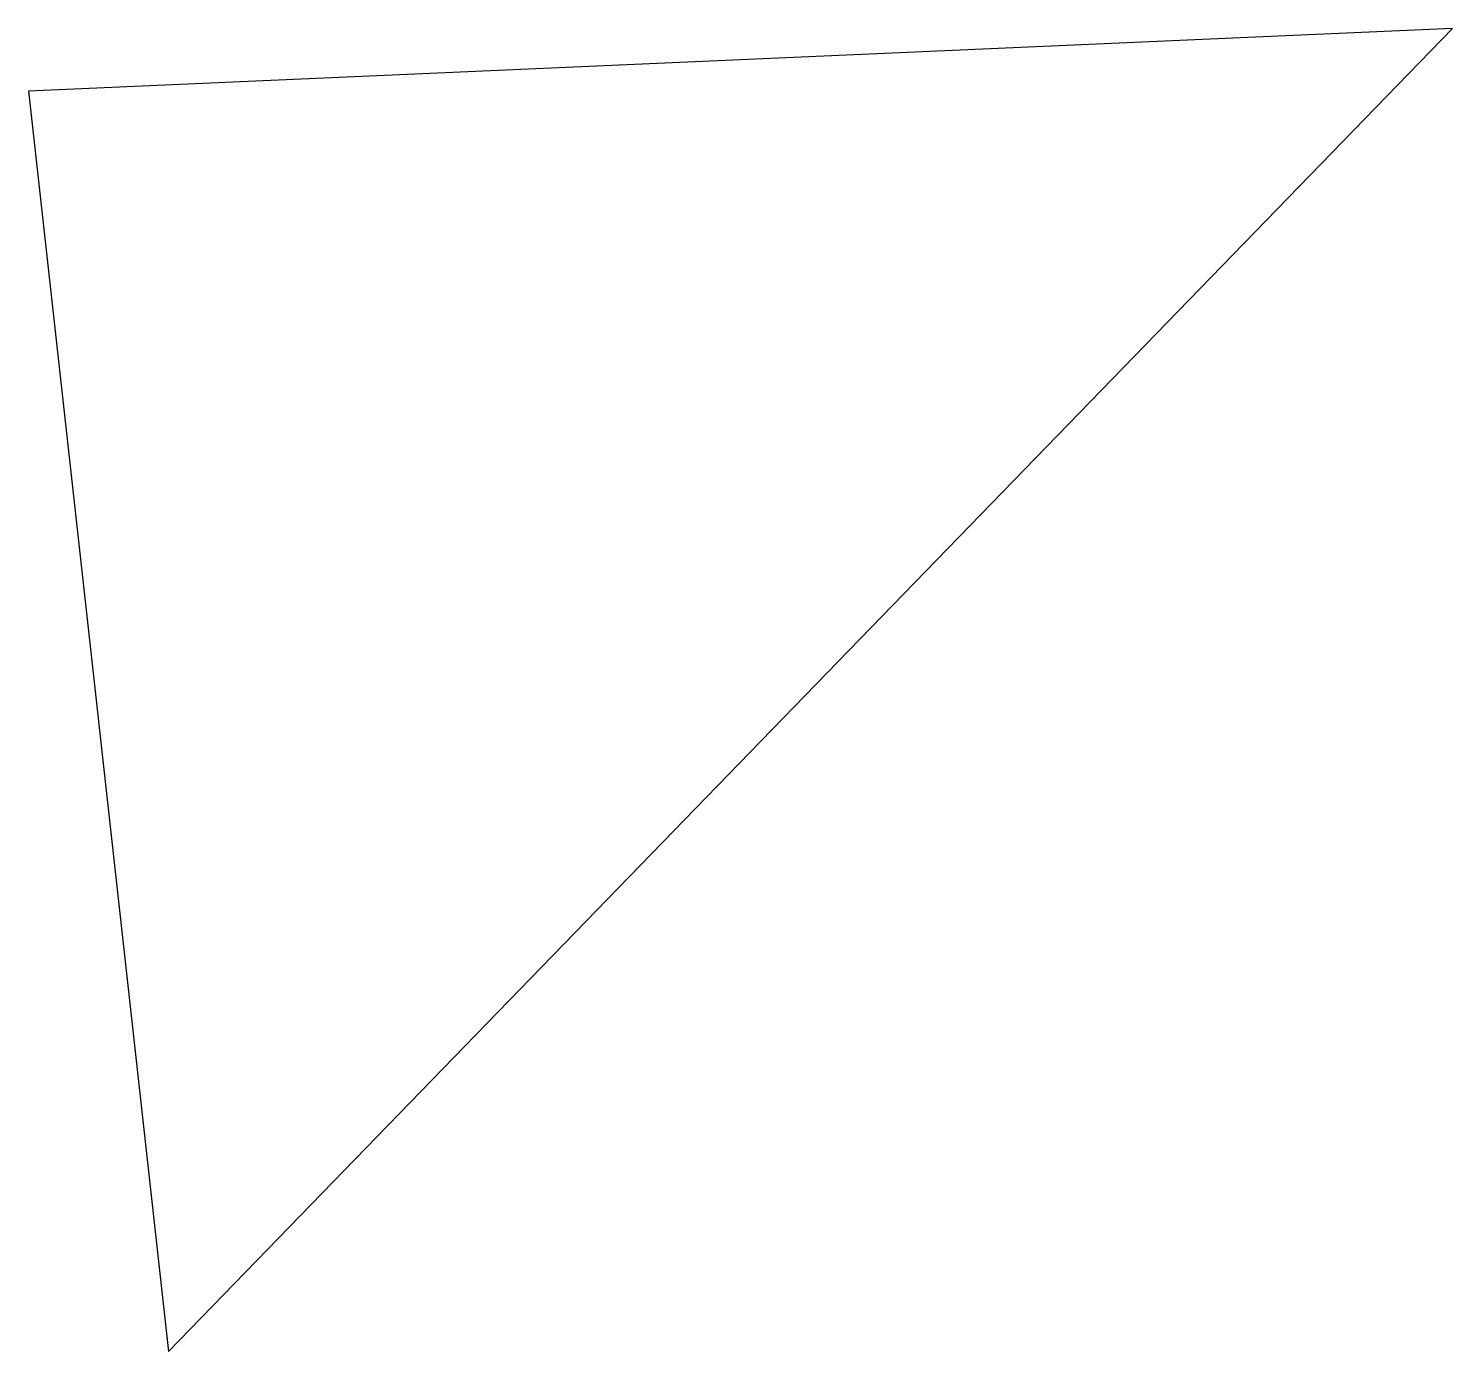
# Model space of a CAD drawing. Header units: millimetres. Extents: x 10 to 15.08, y 4.5 to 9.22.
import ezdxf

# ---------------------------------------------------------------- set-up
doc = ezdxf.new("R2010")
doc.units = ezdxf.units.MM
doc.layers.get('0').update_dxf_attribs({"linetype": 'CONTINUOUS'})

msp = doc.modelspace()

# ---------------------------------------------------------------- linework, layer by layer
msp.add_lwpolyline([(10.5, 4.5), (15.0832, 9.2241), (10, 9)], close=True)

doc.saveas('drawing.dxf')
